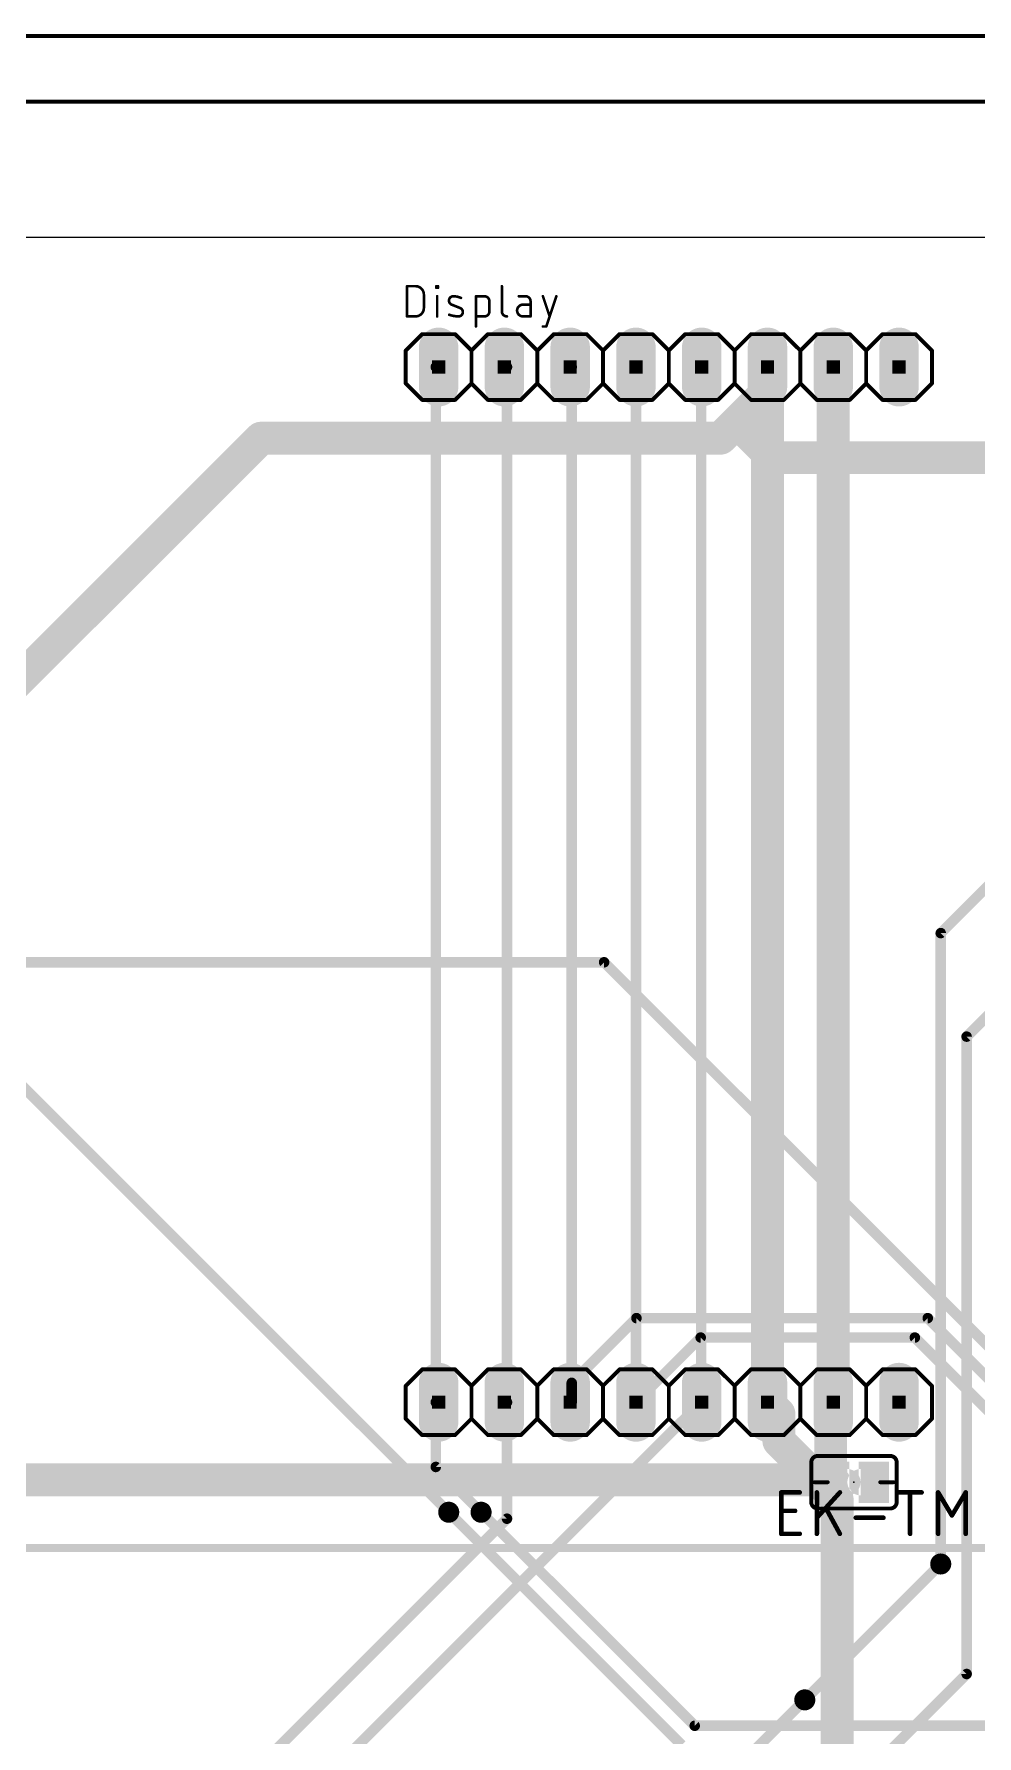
# Model space of a CAD drawing. Extents: x -12 to 133, y -27 to 98.
# Drawn here: x 25.5 to 61.9, y 32.1 to 97.9 of the extents above; entities that cross this region are included whole.
import ezdxf

# ---------------------------------------------------------------- set-up
doc = ezdxf.new("R2010")
doc.units = 0
for name, color, linetype in [('1', 12, 'CONTINUOUS'), ('16', 132, 'CONTINUOUS'), ('17', 110, 'CONTINUOUS'), ('18', 110, 'CONTINUOUS'), ('20', 31, 'CONTINUOUS'), ('21', 253, 'CONTINUOUS'), ('22', 253, 'CONTINUOUS'), ('23', 53, 'CONTINUOUS'), ('24', 53, 'CONTINUOUS'), ('25', 253, 'CONTINUOUS'), ('27', 253, 'CONTINUOUS'), ('51', 253, 'CONTINUOUS'), ('52', 253, 'CONTINUOUS')]:
    doc.layers.add(name, color=color, linetype=linetype)

# ---------------------------------------------------------------- blocks, each defined once
blk = doc.blocks.new('RECT')
blk.add_solid([(-0.5, -0.5), (0.5, -0.5), (-0.5, 0.5), (0.5, 0.5)])
blk = doc.blocks.new('LONGP100')
at = {"const_width": 1}
blk.add_lwpolyline([(-0.5, 0), (0.5, 0)], dxfattribs=at)
at = {"const_width": 0.5}
for points in [[(-0.5, 0.25, 1), (-0.5, -0.25)], [(0.5, -0.25, 1), (0.5, 0.25)]]:
    blk.add_lwpolyline(points, format="xyb", dxfattribs=at)
blk = doc.blocks.new('ROUNDV')
at = {"const_width": 0.5}
blk.add_lwpolyline([(0, -0.25, 1), (0, 0.25, 1), (0, -0.25)], format="xyb", dxfattribs=at)

msp = doc.modelspace()

# ---------------------------------------------------------------- linework, layer by layer
at = {"layer": '1'}
for points, const_width in [([(130.81, 97.79), (-11.43, 97.79)], 0.1524), ([(53.81, 85), (53.81, 45)], 1.27), ([(56.35, 45), (56.35, 85)], 1.27), ([(41, 85), (41, 45)], 0.4064), ([(41, 85), (41.11, 85)], 0.4064), ([(43.75, 85), (43.65, 85)], 0.4064), ([(43.75, 45), (43.75, 85)], 0.4064), ([(46.25, 85), (46.19, 85)], 0.4064), ([(46.25, 85), (46.25, 45)], 0.4064), ([(48.73, 85), (48.73, 45)], 0.4064), ([(51.25, 84.98), (51.27, 85)], 0.4064), ([(51.25, 45), (51.25, 84.98)], 0.4064), ([(60.5, 63.127), (81.955, 84.582)], 0.4064), ([(61.5, 59.127), (86.955, 84.582)], 0.4064), ([(60.5, 38.75), (60.5, 63.127)], 0.4064), ([(21.75, 60.5), (41.5, 40.75)], 0.4064), ([(61.5, 34.5), (61.5, 59.127)], 0.4064), ([(53.81, 45), (54.25, 44.56)], 1.27), ([(34.5, 28.25), (51.25, 45)], 0.4064), ([(41, 45), (41, 42.5)], 0.4064), ([(41, 45), (41.11, 45)], 0.4064), ([(43.75, 45), (43.65, 45)], 0.4064), ([(43.75, 40.5), (43.75, 45)], 0.4064), ([(46.25, 45), (46.19, 45)], 0.4064), ([(51.25, 45), (51.27, 45)], 0.4064), ([(54.25, 44.56), (54.25, 43.5)], 1.27), ([(56.5, 41.25), (54.25, 43.5)], 1.27), ([(41, 42.5), (42.75, 40.75)], 0.4064), ([(56.5, 6.21), (56.5, 41.25)], 1.27), ([(32.25, 29), (43.75, 40.5)], 0.4064), ([(58.585, 31.585), (61.5, 34.5)], 0.4064), ([(37, 15.25), (55.25, 33.5)], 0.4064)]:
    msp.add_lwpolyline(points, dxfattribs=dict(at, const_width=const_width))
for points, const_width in [([(54.1275, 85, 1), (53.4925, 85)], 0.635), ([(56.6675, 85, 1), (56.0325, 85)], 0.635), ([(41.1016, 85, 1), (40.8984, 85)], 0.2032), ([(41, 85.1016, 1), (41, 84.8984)], 0.2032), ([(41.11, 84.8984, 1), (41.11, 85.1016)], 0.2032), ([(43.65, 85.1016, 1), (43.65, 84.8984)], 0.2032), ([(43.8516, 85, 1), (43.6484, 85)], 0.2032), ([(43.75, 84.8984, 1), (43.75, 85.1016)], 0.2032), ([(46.19, 85.1016, 1), (46.19, 84.8984)], 0.2032), ([(46.3516, 85, 1), (46.1484, 85)], 0.2032), ([(46.25, 84.8984, 1), (46.25, 85.1016)], 0.2032), ([(48.8316, 85, 1), (48.6284, 85)], 0.2032), ([(51.3516, 84.98, 1), (51.1484, 84.98)], 0.2032), ([(51.1782, 85.0518, 1), (51.3218, 84.9082)], 0.2032), ([(51.3418, 84.9282, 1), (51.1982, 85.0718)], 0.2032), ([(60.6016, 63.127, 1), (60.3984, 63.127)], 0.2032), ([(60.4282, 63.1988, 1), (60.5718, 63.0552)], 0.2032), ([(61.6016, 59.127, 1), (61.3984, 59.127)], 0.2032), ([(61.4282, 59.1988, 1), (61.5718, 59.0552)], 0.2032), ([(54.0345, 45.2245, 1), (53.5855, 44.7755)], 0.635), ([(41.1016, 45, 1), (40.8984, 45)], 0.2032), ([(41, 45.1016, 1), (41, 44.8984)], 0.2032), ([(40.8984, 45, 1), (41.1016, 45)], 0.2032), ([(41.11, 44.8984, 1), (41.11, 45.1016)], 0.2032), ([(43.65, 45.1016, 1), (43.65, 44.8984)], 0.2032), ([(43.8516, 45, 1), (43.6484, 45)], 0.2032), ([(43.6484, 45, 1), (43.8516, 45)], 0.2032), ([(43.75, 44.8984, 1), (43.75, 45.1016)], 0.2032), ([(46.19, 45.1016, 1), (46.19, 44.8984)], 0.2032), ([(46.1484, 45, 1), (46.3516, 45)], 0.2032), ([(46.25, 44.8984, 1), (46.25, 45.1016)], 0.2032), ([(48.6284, 45, 1), (48.8316, 45)], 0.2032), ([(51.25, 45.1016, 1), (51.25, 44.8984)], 0.2032), ([(51.1484, 45, 1), (51.3516, 45)], 0.2032), ([(51.3218, 44.9282, 1), (51.1782, 45.0718)], 0.2032), ([(51.27, 44.8984, 1), (51.27, 45.1016)], 0.2032), ([(53.4925, 45, 1), (54.1275, 45)], 0.635), ([(54.5675, 44.56, 1), (53.9325, 44.56)], 0.635), ([(54.0255, 44.3355, 1), (54.4745, 44.7845)], 0.635), ([(56.0325, 45, 1), (56.6675, 45)], 0.635), ([(54.4745, 43.7245, 1), (54.0255, 43.2755)], 0.635), ([(53.9325, 43.5, 1), (54.5675, 43.5)], 0.635), ([(40.8984, 42.5, 1), (41.1016, 42.5)], 0.2032), ([(41.0718, 42.5718, 1), (40.9282, 42.4282)], 0.2032), ([(56.8175, 41.25, 1), (56.1825, 41.25)], 0.635), ([(56.2755, 41.0255, 1), (56.7245, 41.4745)], 0.635), ([(41.4282, 40.6782, 1), (41.5718, 40.8218)], 0.2032), ([(42.6782, 40.6782, 1), (42.8218, 40.8218)], 0.2032), ([(43.6484, 40.5, 1), (43.8516, 40.5)], 0.2032), ([(43.8218, 40.4282, 1), (43.6782, 40.5718)], 0.2032), ([(60.3984, 38.75, 1), (60.6016, 38.75)], 0.2032), ([(61.3984, 34.5, 1), (61.6016, 34.5)], 0.2032), ([(61.5718, 34.4282, 1), (61.4282, 34.5718)], 0.2032), ([(55.3218, 33.4282, 1), (55.1782, 33.5718)], 0.2032)]:
    msp.add_lwpolyline(points, format="xyb", dxfattribs=dict(at, const_width=const_width))
at = {"layer": '16'}
for points, const_width in [([(-8.89, 95.25), (133.35, 95.25)], 0.1524), ([(53.75, 85), (53.75, 84)], 1.27), ([(53.75, 85), (53.81, 85)], 1.27), ([(53.75, 84), (52.625, 82.875)], 1.27), ([(34.25, 82.25), (18.125, 66.125)], 1.27), ([(52, 82.25), (34.25, 82.25)], 1.27), ([(52.625, 82.875), (52, 82.25)], 1.27), ([(52.625, 82.875), (54, 81.5)], 1.27), ([(54, 81.5), (88.75, 81.5)], 1.27), ([(11.6318, 62), (47.5, 62)], 0.4064), ([(47.5, 62), (62.5, 47)], 0.4064), ([(46.25, 45.75), (48.75, 48.25)], 0.4064), ([(48.75, 48.25), (60, 48.25)], 0.4064), ([(60, 48.25), (62.5, 45.75)], 0.4064), ([(48.73, 45), (51.23, 47.5)], 0.4064), ([(51.23, 47.5), (59.5, 47.5)], 0.4064), ([(69.75, 37.25), (59.5, 47.5)], 0.4064), ([(46.25, 45), (46.25, 45.75)], 0.4064), ([(56.25, 45), (56.25, 42)], 1.27), ([(56.25, 45), (56.35, 45)], 1.27), ([(46.25, 45), (46.19, 45)], 0.4064), ([(23.42, 42), (56.25, 42)], 1.27), ([(56.25, 42), (56.388, 41.91)], 1.27), ([(41.5, 40.75), (50.5, 31.75)], 0.4064), ([(42.75, 40.75), (51, 32.5)], 0.4064), ([(55.25, 33.5), (60.5, 38.75)], 0.4064), ([(51, 32.5), (67, 32.5)], 0.4064)]:
    msp.add_lwpolyline(points, dxfattribs=dict(at, const_width=const_width))
for points, const_width in [([(54.0675, 85, 1), (53.4325, 85)], 0.635), ([(53.75, 85.3175, 1), (53.75, 84.6825)], 0.635), ([(53.81, 84.6825, 1), (53.81, 85.3175)], 0.635), ([(53.4325, 84, 1), (54.0675, 84)], 0.635), ([(53.9745, 83.7755, 1), (53.5255, 84.2245)], 0.635), ([(34.25, 82.5675, 1), (34.25, 81.9325)], 0.635), ([(34.4745, 82.0255, 1), (34.0255, 82.4745)], 0.635), ([(52, 81.9325, 1), (52, 82.5675)], 0.635), ([(52.8495, 83.0995, 1), (52.4005, 82.6505)], 0.635), ([(52.4005, 83.0995, 1), (52.8495, 82.6505)], 0.635), ([(52.8495, 82.6505, 1), (52.4005, 83.0995)], 0.635), ([(51.7755, 82.4745, 1), (52.2245, 82.0255)], 0.635), ([(54, 81.8175, 1), (54, 81.1825)], 0.635), ([(53.7755, 81.2755, 1), (54.2245, 81.7245)], 0.635), ([(47.5718, 62.0718, 1), (47.4282, 61.9282)], 0.2032), ([(47.5, 61.8984, 1), (47.5, 62.1016)], 0.2032), ([(48.75, 48.3516, 1), (48.75, 48.1484)], 0.2032), ([(48.8218, 48.1782, 1), (48.6782, 48.3218)], 0.2032), ([(60.0718, 48.3218, 1), (59.9282, 48.1782)], 0.2032), ([(60, 48.1484, 1), (60, 48.3516)], 0.2032), ([(51.23, 47.6016, 1), (51.23, 47.3984)], 0.2032), ([(51.3018, 47.4282, 1), (51.1582, 47.5718)], 0.2032), ([(59.5718, 47.5718, 1), (59.4282, 47.4282)], 0.2032), ([(59.5, 47.3984, 1), (59.5, 47.6016)], 0.2032), ([(46.3516, 45.75, 1), (46.1484, 45.75)], 0.2032), ([(46.1782, 45.8218, 1), (46.3218, 45.6782)], 0.2032), ([(56.5675, 45, 1), (55.9325, 45)], 0.635), ([(56.25, 45.3175, 1), (56.25, 44.6825)], 0.635), ([(56.35, 44.6825, 1), (56.35, 45.3175)], 0.635), ([(46.19, 45.1016, 1), (46.19, 44.8984)], 0.2032), ([(46.1484, 45, 1), (46.3516, 45)], 0.2032), ([(46.25, 44.8984, 1), (46.25, 45.1016)], 0.2032), ([(48.6582, 45.0718, 1), (48.8018, 44.9282)], 0.2032), ([(55.9325, 42, 1), (56.5675, 42)], 0.635), ([(56.4234, 42.2659, 1), (56.0766, 41.7341)], 0.635), ([(56.2146, 41.6441, 1), (56.5614, 42.1759)], 0.635), ([(56.25, 41.6825, 1), (56.25, 42.3175)], 0.635), ([(41.5718, 40.8218, 1), (41.4282, 40.6782)], 0.2032), ([(42.8218, 40.8218, 1), (42.6782, 40.6782)], 0.2032), ([(60.5718, 38.6782, 1), (60.4282, 38.8218)], 0.2032), ([(55.1782, 33.5718, 1), (55.3218, 33.4282)], 0.2032), ([(51, 32.6016, 1), (51, 32.3984)], 0.2032), ([(50.9282, 32.4282, 1), (51.0718, 32.5718)], 0.2032)]:
    msp.add_lwpolyline(points, format="xyb", dxfattribs=dict(at, const_width=const_width))
at = {"layer": '20'}
msp.add_line((93.65, 90), (6.35, 90), dxfattribs=at)
at = {"layer": '21', "const_width": 0.1524}
for points in [[(40.475, 86.27), (39.84, 85.635)], [(40.475, 86.27), (41.745, 86.27)], [(41.745, 86.27), (42.38, 85.635)], [(42.38, 85.635), (43.015, 86.27)], [(43.015, 86.27), (44.285, 86.27)], [(44.285, 86.27), (44.92, 85.635)], [(44.92, 85.635), (45.555, 86.27)], [(45.555, 86.27), (46.825, 86.27)], [(46.825, 86.27), (47.46, 85.635)], [(48.095, 86.27), (47.46, 85.635)], [(48.095, 86.27), (49.365, 86.27)], [(49.365, 86.27), (50, 85.635)], [(50, 85.635), (50.635, 86.27)], [(50.635, 86.27), (51.905, 86.27)], [(51.905, 86.27), (52.54, 85.635)], [(52.54, 85.635), (53.175, 86.27)], [(53.175, 86.27), (54.445, 86.27)], [(54.445, 86.27), (55.08, 85.635)], [(55.715, 86.27), (55.08, 85.635)], [(55.715, 86.27), (56.985, 86.27)], [(56.985, 86.27), (57.62, 85.635)], [(58.255, 86.27), (57.62, 85.635)], [(58.255, 86.27), (59.525, 86.27)], [(59.525, 86.27), (60.16, 85.635)], [(39.84, 85.635), (39.84, 84.365)], [(42.38, 85.635), (42.38, 84.365)], [(44.92, 85.635), (44.92, 84.365)], [(47.46, 85.635), (47.46, 84.365)], [(50, 85.635), (50, 84.365)], [(52.54, 85.635), (52.54, 84.365)], [(55.08, 85.635), (55.08, 84.365)], [(57.62, 85.635), (57.62, 84.365)], [(60.16, 85.635), (60.16, 84.365)], [(39.84, 84.365), (40.475, 83.73)], [(42.38, 84.365), (41.745, 83.73)], [(43.015, 83.73), (42.38, 84.365)], [(44.92, 84.365), (44.285, 83.73)], [(45.555, 83.73), (44.92, 84.365)], [(47.46, 84.365), (46.825, 83.73)], [(47.46, 84.365), (48.095, 83.73)], [(50, 84.365), (49.365, 83.73)], [(50.635, 83.73), (50, 84.365)], [(52.54, 84.365), (51.905, 83.73)], [(53.175, 83.73), (52.54, 84.365)], [(55.08, 84.365), (54.445, 83.73)], [(55.08, 84.365), (55.715, 83.73)], [(57.62, 84.365), (56.985, 83.73)], [(57.62, 84.365), (58.255, 83.73)], [(60.16, 84.365), (59.525, 83.73)], [(41.745, 83.73), (40.475, 83.73)], [(44.285, 83.73), (43.015, 83.73)], [(46.825, 83.73), (45.555, 83.73)], [(49.365, 83.73), (48.095, 83.73)], [(51.905, 83.73), (50.635, 83.73)], [(54.445, 83.73), (53.175, 83.73)], [(56.985, 83.73), (55.715, 83.73)], [(59.525, 83.73), (58.255, 83.73)], [(40.475, 46.27), (39.84, 45.635)], [(40.475, 46.27), (41.745, 46.27)], [(41.745, 46.27), (42.38, 45.635)], [(42.38, 45.635), (43.015, 46.27)], [(43.015, 46.27), (44.285, 46.27)], [(44.285, 46.27), (44.92, 45.635)], [(44.92, 45.635), (45.555, 46.27)], [(45.555, 46.27), (46.825, 46.27)], [(46.825, 46.27), (47.46, 45.635)], [(48.095, 46.27), (47.46, 45.635)], [(48.095, 46.27), (49.365, 46.27)], [(49.365, 46.27), (50, 45.635)], [(50, 45.635), (50.635, 46.27)], [(50.635, 46.27), (51.905, 46.27)], [(51.905, 46.27), (52.54, 45.635)], [(52.54, 45.635), (53.175, 46.27)], [(53.175, 46.27), (54.445, 46.27)], [(54.445, 46.27), (55.08, 45.635)], [(55.715, 46.27), (55.08, 45.635)], [(55.715, 46.27), (56.985, 46.27)], [(56.985, 46.27), (57.62, 45.635)], [(58.255, 46.27), (57.62, 45.635)], [(58.255, 46.27), (59.525, 46.27)], [(59.525, 46.27), (60.16, 45.635)], [(39.84, 45.635), (39.84, 44.365)], [(42.38, 45.635), (42.38, 44.365)], [(44.92, 45.635), (44.92, 44.365)], [(47.46, 45.635), (47.46, 44.365)], [(50, 45.635), (50, 44.365)], [(52.54, 45.635), (52.54, 44.365)], [(55.08, 45.635), (55.08, 44.365)], [(57.62, 45.635), (57.62, 44.365)], [(60.16, 45.635), (60.16, 44.365)], [(39.84, 44.365), (40.475, 43.73)], [(42.38, 44.365), (41.745, 43.73)], [(43.015, 43.73), (42.38, 44.365)], [(44.92, 44.365), (44.285, 43.73)], [(45.555, 43.73), (44.92, 44.365)], [(47.46, 44.365), (46.825, 43.73)], [(47.46, 44.365), (48.095, 43.73)], [(50, 44.365), (49.365, 43.73)], [(50.635, 43.73), (50, 44.365)], [(52.54, 44.365), (51.905, 43.73)], [(53.175, 43.73), (52.54, 44.365)], [(55.08, 44.365), (54.445, 43.73)], [(55.08, 44.365), (55.715, 43.73)], [(57.62, 44.365), (56.985, 43.73)], [(57.62, 44.365), (58.255, 43.73)], [(60.16, 44.365), (59.525, 43.73)], [(41.745, 43.73), (40.475, 43.73)], [(44.285, 43.73), (43.015, 43.73)], [(46.825, 43.73), (45.555, 43.73)], [(49.365, 43.73), (48.095, 43.73)], [(51.905, 43.73), (50.635, 43.73)], [(54.445, 43.73), (53.175, 43.73)], [(56.985, 43.73), (55.715, 43.73)], [(59.525, 43.73), (58.255, 43.73)]]:
    msp.add_lwpolyline(points, dxfattribs=at)
at = {"layer": '21', "const_width": 0.0762}
for points in [[(40.475, 86.3081, 1), (40.475, 86.2319)], [(40.5019, 86.2431, 1), (40.4481, 86.2969)], [(41.7719, 86.2969, 1), (41.7181, 86.2431)], [(41.745, 86.2319, 1), (41.745, 86.3081)], [(43.015, 86.3081, 1), (43.015, 86.2319)], [(43.0419, 86.2431, 1), (42.9881, 86.2969)], [(44.3119, 86.2969, 1), (44.2581, 86.2431)], [(44.285, 86.2319, 1), (44.285, 86.3081)], [(45.555, 86.3081, 1), (45.555, 86.2319)], [(45.5819, 86.2431, 1), (45.5281, 86.2969)], [(46.8519, 86.2969, 1), (46.7981, 86.2431)], [(46.825, 86.2319, 1), (46.825, 86.3081)], [(48.095, 86.3081, 1), (48.095, 86.2319)], [(48.1219, 86.2431, 1), (48.0681, 86.2969)], [(49.3919, 86.2969, 1), (49.3381, 86.2431)], [(49.365, 86.2319, 1), (49.365, 86.3081)], [(50.635, 86.3081, 1), (50.635, 86.2319)], [(50.6619, 86.2431, 1), (50.6081, 86.2969)], [(51.9319, 86.2969, 1), (51.8781, 86.2431)], [(51.905, 86.2319, 1), (51.905, 86.3081)], [(53.175, 86.3081, 1), (53.175, 86.2319)], [(53.2019, 86.2431, 1), (53.1481, 86.2969)], [(54.4719, 86.2969, 1), (54.4181, 86.2431)], [(54.445, 86.2319, 1), (54.445, 86.3081)], [(55.715, 86.3081, 1), (55.715, 86.2319)], [(55.7419, 86.2431, 1), (55.6881, 86.2969)], [(57.0119, 86.2969, 1), (56.9581, 86.2431)], [(56.985, 86.2319, 1), (56.985, 86.3081)], [(58.255, 86.3081, 1), (58.255, 86.2319)], [(58.2819, 86.2431, 1), (58.2281, 86.2969)], [(59.5519, 86.2969, 1), (59.4981, 86.2431)], [(59.525, 86.2319, 1), (59.525, 86.3081)], [(39.8781, 85.635, 1), (39.8019, 85.635)], [(39.8131, 85.6619, 1), (39.8669, 85.6081)], [(42.4181, 85.635, 1), (42.3419, 85.635)], [(42.3531, 85.6619, 1), (42.4069, 85.6081)], [(42.3531, 85.6081, 1), (42.4069, 85.6619)], [(44.9581, 85.635, 1), (44.8819, 85.635)], [(44.8931, 85.6619, 1), (44.9469, 85.6081)], [(44.8931, 85.6081, 1), (44.9469, 85.6619)], [(47.4981, 85.635, 1), (47.4219, 85.635)], [(47.4331, 85.6619, 1), (47.4869, 85.6081)], [(47.4331, 85.6081, 1), (47.4869, 85.6619)], [(50.0381, 85.635, 1), (49.9619, 85.635)], [(49.9731, 85.6619, 1), (50.0269, 85.6081)], [(49.9731, 85.6081, 1), (50.0269, 85.6619)], [(52.5781, 85.635, 1), (52.5019, 85.635)], [(52.5131, 85.6619, 1), (52.5669, 85.6081)], [(52.5131, 85.6081, 1), (52.5669, 85.6619)], [(55.1181, 85.635, 1), (55.0419, 85.635)], [(55.0531, 85.6619, 1), (55.1069, 85.6081)], [(55.0531, 85.6081, 1), (55.1069, 85.6619)], [(57.6581, 85.635, 1), (57.5819, 85.635)], [(57.5931, 85.6619, 1), (57.6469, 85.6081)], [(57.5931, 85.6081, 1), (57.6469, 85.6619)], [(60.1981, 85.635, 1), (60.1219, 85.635)], [(60.1331, 85.6081, 1), (60.1869, 85.6619)], [(39.8019, 84.365, 1), (39.8781, 84.365)], [(39.8669, 84.3919, 1), (39.8131, 84.3381)], [(42.3419, 84.365, 1), (42.4181, 84.365)], [(42.4069, 84.3919, 1), (42.3531, 84.3381)], [(42.4069, 84.3381, 1), (42.3531, 84.3919)], [(44.8819, 84.365, 1), (44.9581, 84.365)], [(44.9469, 84.3919, 1), (44.8931, 84.3381)], [(44.9469, 84.3381, 1), (44.8931, 84.3919)], [(47.4219, 84.365, 1), (47.4981, 84.365)], [(47.4869, 84.3919, 1), (47.4331, 84.3381)], [(47.4869, 84.3381, 1), (47.4331, 84.3919)], [(49.9619, 84.365, 1), (50.0381, 84.365)], [(50.0269, 84.3919, 1), (49.9731, 84.3381)], [(50.0269, 84.3381, 1), (49.9731, 84.3919)], [(52.5019, 84.365, 1), (52.5781, 84.365)], [(52.5669, 84.3919, 1), (52.5131, 84.3381)], [(52.5669, 84.3381, 1), (52.5131, 84.3919)], [(55.0419, 84.365, 1), (55.1181, 84.365)], [(55.1069, 84.3919, 1), (55.0531, 84.3381)], [(55.1069, 84.3381, 1), (55.0531, 84.3919)], [(57.5819, 84.365, 1), (57.6581, 84.365)], [(57.6469, 84.3919, 1), (57.5931, 84.3381)], [(57.6469, 84.3381, 1), (57.5931, 84.3919)], [(60.1219, 84.365, 1), (60.1981, 84.365)], [(60.1869, 84.3381, 1), (60.1331, 84.3919)], [(40.475, 83.7681, 1), (40.475, 83.6919)], [(40.4481, 83.7031, 1), (40.5019, 83.7569)], [(41.7181, 83.7569, 1), (41.7719, 83.7031)], [(41.745, 83.6919, 1), (41.745, 83.7681)], [(43.015, 83.7681, 1), (43.015, 83.6919)], [(42.9881, 83.7031, 1), (43.0419, 83.7569)], [(44.2581, 83.7569, 1), (44.3119, 83.7031)], [(44.285, 83.6919, 1), (44.285, 83.7681)], [(45.555, 83.7681, 1), (45.555, 83.6919)], [(45.5281, 83.7031, 1), (45.5819, 83.7569)], [(46.7981, 83.7569, 1), (46.8519, 83.7031)], [(46.825, 83.6919, 1), (46.825, 83.7681)], [(48.095, 83.7681, 1), (48.095, 83.6919)], [(48.0681, 83.7031, 1), (48.1219, 83.7569)], [(49.3381, 83.7569, 1), (49.3919, 83.7031)], [(49.365, 83.6919, 1), (49.365, 83.7681)], [(50.635, 83.7681, 1), (50.635, 83.6919)], [(50.6081, 83.7031, 1), (50.6619, 83.7569)], [(51.8781, 83.7569, 1), (51.9319, 83.7031)], [(51.905, 83.6919, 1), (51.905, 83.7681)], [(53.175, 83.7681, 1), (53.175, 83.6919)], [(53.1481, 83.7031, 1), (53.2019, 83.7569)], [(54.4181, 83.7569, 1), (54.4719, 83.7031)], [(54.445, 83.6919, 1), (54.445, 83.7681)], [(55.715, 83.7681, 1), (55.715, 83.6919)], [(55.6881, 83.7031, 1), (55.7419, 83.7569)], [(56.9581, 83.7569, 1), (57.0119, 83.7031)], [(56.985, 83.6919, 1), (56.985, 83.7681)], [(58.255, 83.7681, 1), (58.255, 83.6919)], [(58.2281, 83.7031, 1), (58.2819, 83.7569)], [(59.4981, 83.7569, 1), (59.5519, 83.7031)], [(59.525, 83.6919, 1), (59.525, 83.7681)], [(40.475, 46.3081, 1), (40.475, 46.2319)], [(40.5019, 46.2431, 1), (40.4481, 46.2969)], [(41.7719, 46.2969, 1), (41.7181, 46.2431)], [(41.745, 46.2319, 1), (41.745, 46.3081)], [(43.015, 46.3081, 1), (43.015, 46.2319)], [(43.0419, 46.2431, 1), (42.9881, 46.2969)], [(44.3119, 46.2969, 1), (44.2581, 46.2431)], [(44.285, 46.2319, 1), (44.285, 46.3081)], [(45.555, 46.3081, 1), (45.555, 46.2319)], [(45.5819, 46.2431, 1), (45.5281, 46.2969)], [(46.8519, 46.2969, 1), (46.7981, 46.2431)], [(46.825, 46.2319, 1), (46.825, 46.3081)], [(48.095, 46.3081, 1), (48.095, 46.2319)], [(48.1219, 46.2431, 1), (48.0681, 46.2969)], [(49.3919, 46.2969, 1), (49.3381, 46.2431)], [(49.365, 46.2319, 1), (49.365, 46.3081)], [(50.635, 46.3081, 1), (50.635, 46.2319)], [(50.6619, 46.2431, 1), (50.6081, 46.2969)], [(51.9319, 46.2969, 1), (51.8781, 46.2431)], [(51.905, 46.2319, 1), (51.905, 46.3081)], [(53.175, 46.3081, 1), (53.175, 46.2319)], [(53.2019, 46.2431, 1), (53.1481, 46.2969)], [(54.4719, 46.2969, 1), (54.4181, 46.2431)], [(54.445, 46.2319, 1), (54.445, 46.3081)], [(55.715, 46.3081, 1), (55.715, 46.2319)], [(55.7419, 46.2431, 1), (55.6881, 46.2969)], [(57.0119, 46.2969, 1), (56.9581, 46.2431)], [(56.985, 46.2319, 1), (56.985, 46.3081)], [(58.255, 46.3081, 1), (58.255, 46.2319)], [(58.2819, 46.2431, 1), (58.2281, 46.2969)], [(59.5519, 46.2969, 1), (59.4981, 46.2431)], [(59.525, 46.2319, 1), (59.525, 46.3081)], [(39.8781, 45.635, 1), (39.8019, 45.635)], [(39.8131, 45.6619, 1), (39.8669, 45.6081)], [(42.4181, 45.635, 1), (42.3419, 45.635)], [(42.3531, 45.6619, 1), (42.4069, 45.6081)], [(42.3531, 45.6081, 1), (42.4069, 45.6619)], [(44.9581, 45.635, 1), (44.8819, 45.635)], [(44.8931, 45.6619, 1), (44.9469, 45.6081)], [(44.8931, 45.6081, 1), (44.9469, 45.6619)], [(47.4981, 45.635, 1), (47.4219, 45.635)], [(47.4331, 45.6619, 1), (47.4869, 45.6081)], [(47.4331, 45.6081, 1), (47.4869, 45.6619)], [(50.0381, 45.635, 1), (49.9619, 45.635)], [(49.9731, 45.6619, 1), (50.0269, 45.6081)], [(49.9731, 45.6081, 1), (50.0269, 45.6619)], [(52.5781, 45.635, 1), (52.5019, 45.635)], [(52.5131, 45.6619, 1), (52.5669, 45.6081)], [(52.5131, 45.6081, 1), (52.5669, 45.6619)], [(55.1181, 45.635, 1), (55.0419, 45.635)], [(55.0531, 45.6619, 1), (55.1069, 45.6081)], [(55.0531, 45.6081, 1), (55.1069, 45.6619)], [(57.6581, 45.635, 1), (57.5819, 45.635)], [(57.5931, 45.6619, 1), (57.6469, 45.6081)], [(57.5931, 45.6081, 1), (57.6469, 45.6619)], [(60.1981, 45.635, 1), (60.1219, 45.635)], [(60.1331, 45.6081, 1), (60.1869, 45.6619)], [(39.8019, 44.365, 1), (39.8781, 44.365)], [(39.8669, 44.3919, 1), (39.8131, 44.3381)], [(42.3419, 44.365, 1), (42.4181, 44.365)], [(42.4069, 44.3919, 1), (42.3531, 44.3381)], [(42.4069, 44.3381, 1), (42.3531, 44.3919)], [(44.8819, 44.365, 1), (44.9581, 44.365)], [(44.9469, 44.3919, 1), (44.8931, 44.3381)], [(44.9469, 44.3381, 1), (44.8931, 44.3919)], [(47.4219, 44.365, 1), (47.4981, 44.365)], [(47.4869, 44.3919, 1), (47.4331, 44.3381)], [(47.4869, 44.3381, 1), (47.4331, 44.3919)], [(49.9619, 44.365, 1), (50.0381, 44.365)], [(50.0269, 44.3919, 1), (49.9731, 44.3381)], [(50.0269, 44.3381, 1), (49.9731, 44.3919)], [(52.5019, 44.365, 1), (52.5781, 44.365)], [(52.5669, 44.3919, 1), (52.5131, 44.3381)], [(52.5669, 44.3381, 1), (52.5131, 44.3919)], [(55.0419, 44.365, 1), (55.1181, 44.365)], [(55.1069, 44.3919, 1), (55.0531, 44.3381)], [(55.1069, 44.3381, 1), (55.0531, 44.3919)], [(57.5819, 44.365, 1), (57.6581, 44.365)], [(57.6469, 44.3919, 1), (57.5931, 44.3381)], [(57.6469, 44.3381, 1), (57.5931, 44.3919)], [(60.1219, 44.365, 1), (60.1981, 44.365)], [(60.1869, 44.3381, 1), (60.1331, 44.3919)], [(40.475, 43.7681, 1), (40.475, 43.6919)], [(40.4481, 43.7031, 1), (40.5019, 43.7569)], [(41.7181, 43.7569, 1), (41.7719, 43.7031)], [(41.745, 43.6919, 1), (41.745, 43.7681)], [(43.015, 43.7681, 1), (43.015, 43.6919)], [(42.9881, 43.7031, 1), (43.0419, 43.7569)], [(44.2581, 43.7569, 1), (44.3119, 43.7031)], [(44.285, 43.6919, 1), (44.285, 43.7681)], [(45.555, 43.7681, 1), (45.555, 43.6919)], [(45.5281, 43.7031, 1), (45.5819, 43.7569)], [(46.7981, 43.7569, 1), (46.8519, 43.7031)], [(46.825, 43.6919, 1), (46.825, 43.7681)], [(48.095, 43.7681, 1), (48.095, 43.6919)], [(48.0681, 43.7031, 1), (48.1219, 43.7569)], [(49.3381, 43.7569, 1), (49.3919, 43.7031)], [(49.365, 43.6919, 1), (49.365, 43.7681)], [(50.635, 43.7681, 1), (50.635, 43.6919)], [(50.6081, 43.7031, 1), (50.6619, 43.7569)], [(51.8781, 43.7569, 1), (51.9319, 43.7031)], [(51.905, 43.6919, 1), (51.905, 43.7681)], [(53.175, 43.7681, 1), (53.175, 43.6919)], [(53.1481, 43.7031, 1), (53.2019, 43.7569)], [(54.4181, 43.7569, 1), (54.4719, 43.7031)], [(54.445, 43.6919, 1), (54.445, 43.7681)], [(55.715, 43.7681, 1), (55.715, 43.6919)], [(55.6881, 43.7031, 1), (55.7419, 43.7569)], [(56.9581, 43.7569, 1), (57.0119, 43.7031)], [(56.985, 43.6919, 1), (56.985, 43.7681)], [(58.255, 43.7681, 1), (58.255, 43.6919)], [(58.2281, 43.7031, 1), (58.2819, 43.7569)], [(59.4981, 43.7569, 1), (59.5519, 43.7031)], [(59.525, 43.6919, 1), (59.525, 43.7681)]]:
    msp.add_lwpolyline(points, format="xyb", dxfattribs=at)
at = {"layer": '22'}
for points, const_width in [([(55.753, 42.926, 0.4142), (55.499, 42.672)], 0.1524), ([(55.5371, 42.672, 1), (55.4609, 42.672)], 0.0762), ([(55.753, 42.9641, 1), (55.753, 42.8879)], 0.0762), ([(55.753, 42.8879, 1), (55.753, 42.9641)], 0.0762), ([(58.801, 42.672, 0.4142), (58.547, 42.926)], 0.1524), ([(58.547, 42.9641, 1), (58.547, 42.8879)], 0.0762), ([(58.547, 42.8879, 1), (58.547, 42.9641)], 0.0762), ([(58.8391, 42.672, 1), (58.7629, 42.672)], 0.0762), ([(55.4609, 42.672, 1), (55.5371, 42.672)], 0.0762), ([(58.7629, 42.672, 1), (58.8391, 42.672)], 0.0762), ([(55.499, 41.148, 0.4142), (55.753, 40.894)], 0.1524), ([(55.5371, 41.148, 1), (55.4609, 41.148)], 0.0762), ([(55.4609, 41.148, 1), (55.5371, 41.148)], 0.0762), ([(55.753, 40.9321, 1), (55.753, 40.8559)], 0.0762), ([(55.753, 40.8559, 1), (55.753, 40.9321)], 0.0762), ([(58.547, 40.894, 0.4142), (58.801, 41.148)], 0.1524), ([(58.547, 40.9321, 1), (58.547, 40.8559)], 0.0762), ([(58.547, 40.8559, 1), (58.547, 40.9321)], 0.0762), ([(58.8391, 41.148, 1), (58.7629, 41.148)], 0.0762), ([(58.7629, 41.148, 1), (58.8391, 41.148)], 0.0762)]:
    msp.add_lwpolyline(points, format="xyb", dxfattribs=dict(at, const_width=const_width))
at = {"layer": '22', "const_width": 0.1524}
for points in [[(55.499, 42.672), (55.499, 41.148)], [(58.547, 42.926), (55.753, 42.926)], [(58.801, 42.672), (58.801, 41.148)], [(55.753, 40.894), (58.547, 40.894)]]:
    msp.add_lwpolyline(points, dxfattribs=at)
at = {"layer": '23'}
for p in [(50, 85), (50, 45)]:
    msp.add_point(p, dxfattribs=at)
at = {"layer": '24'}
msp.add_point((57.15, 41.91), dxfattribs=at)
at = {"layer": '25'}
for points, const_width in [([(54.3421, 39.9161), (54.3421, 41.5163)], 0.1778), ([(54.3421, 41.5163), (55.0533, 41.5163)], 0.1778), ([(55.7167, 39.9161), (55.7167, 41.5163)], 0.1778), ([(56.6057, 41.5163), (55.7167, 40.5384)], 0.1778), ([(58.8718, 41.5163), (59.7608, 41.5163)], 0.1778), ([(59.3163, 39.9161), (59.3163, 41.5163)], 0.1778), ([(60.3982, 39.9161), (60.3982, 41.5163)], 0.1778), ([(60.3982, 41.5163), (60.9316, 40.6273)], 0.1778), ([(60.9316, 40.6273), (61.465, 41.5163)], 0.1778), ([(61.465, 41.5163), (61.465, 39.9161)], 0.1778), ([(54.3421, 40.8051), (54.8755, 40.8051)], 0.1778), ([(56.6057, 39.9161), (56.0723, 40.894)], 0.1778), ([(57.2198, 40.5384), (58.2866, 40.5384)], 0.1778), ([(75.4, 39.37), (24.6, 39.37)], 0.3048), ([(55.0533, 39.9161), (54.3421, 39.9161)], 0.1778)]:
    msp.add_lwpolyline(points, dxfattribs=dict(at, const_width=const_width))
at = {"layer": '25', "const_width": 0.0889}
for points in [[(54.3865, 41.5163, 1), (54.2976, 41.5163)], [(54.3421, 41.5607, 1), (54.3421, 41.4719)], [(55.0533, 41.4719, 1), (55.0533, 41.5607)], [(55.7612, 41.5163, 1), (55.6723, 41.5163)], [(56.6386, 41.4864, 1), (56.5728, 41.5462)], [(58.8718, 41.5607, 1), (58.8718, 41.4719)], [(59.3608, 41.5163, 1), (59.2719, 41.5163)], [(59.7608, 41.4719, 1), (59.7608, 41.5607)], [(60.4363, 41.5392, 1), (60.36, 41.4934)], [(60.4426, 41.5163, 1), (60.3537, 41.5163)], [(61.5094, 41.5163, 1), (61.4205, 41.5163)], [(61.5031, 41.4934, 1), (61.4268, 41.5392)], [(54.3421, 40.8496, 1), (54.3421, 40.7607)], [(54.8755, 40.7607, 1), (54.8755, 40.8496)], [(56.1113, 40.9153, 1), (56.0333, 40.8727)], [(55.6838, 40.5683, 1), (55.7496, 40.5085)], [(57.2198, 40.5829, 1), (57.2198, 40.494)], [(58.2866, 40.494, 1), (58.2866, 40.5829)], [(60.8934, 40.6502, 1), (60.9697, 40.6044)], [(60.8934, 40.6044, 1), (60.9697, 40.6502)], [(54.2976, 39.9161, 1), (54.3865, 39.9161)], [(54.3421, 39.9605, 1), (54.3421, 39.8717)], [(55.0533, 39.8717, 1), (55.0533, 39.9605)], [(55.6723, 39.9161, 1), (55.7612, 39.9161)], [(56.5667, 39.8948, 1), (56.6447, 39.9374)], [(59.2719, 39.9161, 1), (59.3608, 39.9161)], [(60.3537, 39.9161, 1), (60.4426, 39.9161)], [(61.4205, 39.9161, 1), (61.5094, 39.9161)]]:
    msp.add_lwpolyline(points, format="xyb", dxfattribs=at)
at = {"layer": '27', "const_width": 0.1016}
for points in [[(39.8908, 86.9558), (39.8908, 88.1242)], [(39.8908, 88.1242), (40.2154, 88.1242)], [(41.0211, 88.0593), (41.0211, 88.1242)], [(41.0211, 88.1242), (41.086, 88.1242)], [(41.086, 88.1242), (41.086, 88.0593)], [(43.5521, 88.1242), (43.5521, 87.1505)], [(40.5399, 87.7996), (40.5399, 87.2804)], [(41.086, 88.0593), (41.0211, 88.0593)], [(41.0536, 86.9558), (41.0536, 87.7347)], [(42.5524, 86.5663), (42.5524, 87.7347)], [(42.5524, 87.7347), (42.8769, 87.7347)], [(43.0717, 87.54), (43.0717, 87.1505)], [(44.4654, 87.7347), (44.2057, 87.7347)], [(44.6601, 86.9558), (44.6601, 87.54)], [(45.1373, 87.7347), (45.3969, 86.9558)], [(45.2671, 86.5663), (45.6566, 87.7347)], [(40.2154, 86.9558), (39.8908, 86.9558)], [(41.9397, 87.2804), (41.6152, 87.4102)], [(42.8769, 86.9558), (42.5524, 86.9558)], [(44.6601, 87.4102), (44.368, 87.4102)], [(44.368, 86.9558), (44.6601, 86.9558)], [(45.1373, 86.5663), (45.2671, 86.5663)]]:
    msp.add_lwpolyline(points, dxfattribs=at)
at = {"layer": '27'}
for points, const_width in [([(39.9162, 88.1242, 1), (39.8654, 88.1242)], 0.0508), ([(39.8908, 88.1496, 1), (39.8908, 88.0988)], 0.0508), ([(40.5399, 87.7996, 0.4142), (40.2154, 88.1242)], 0.1016), ([(40.2154, 88.1496, 1), (40.2154, 88.0988)], 0.0508), ([(40.2154, 88.0988, 1), (40.2154, 88.1496)], 0.0508), ([(41.0465, 88.1242, 1), (40.9957, 88.1242)], 0.0508), ([(41.0211, 88.1496, 1), (41.0211, 88.0988)], 0.0508), ([(41.1114, 88.1242, 1), (41.0606, 88.1242)], 0.0508), ([(41.086, 88.0988, 1), (41.086, 88.1496)], 0.0508), ([(43.5775, 88.1242, 1), (43.5267, 88.1242)], 0.0508), ([(40.5653, 87.7996, 1), (40.5145, 87.7996)], 0.0508), ([(40.5145, 87.7996, 1), (40.5653, 87.7996)], 0.0508), ([(41.0211, 88.0847, 1), (41.0211, 88.0339)], 0.0508), ([(40.9957, 88.0593, 1), (41.0465, 88.0593)], 0.0508), ([(41.0789, 87.7347, 1), (41.0282, 87.7347)], 0.0508), ([(41.0606, 88.0593, 1), (41.1114, 88.0593)], 0.0508), ([(41.086, 88.0339, 1), (41.086, 88.0847)], 0.0508), ([(41.6801, 87.7347, 0.8318), (41.6152, 87.4102)], 0.1016), ([(41.6804, 87.7601, 1), (41.6797, 87.7093)], 0.0508), ([(41.9722, 87.6698, 0.1025), (41.6801, 87.7347)], 0.1016), ([(41.6797, 87.7093, 1), (41.6804, 87.7601)], 0.0508), ([(41.9618, 87.6467, 1), (41.9826, 87.693)], 0.0508), ([(42.5778, 87.7347, 1), (42.527, 87.7347)], 0.0508), ([(42.5524, 87.7601, 1), (42.5524, 87.7093)], 0.0508), ([(43.0717, 87.54, 0.4142), (42.8769, 87.7347)], 0.1016), ([(42.8769, 87.7601, 1), (42.8769, 87.7093)], 0.0508), ([(42.8769, 87.7093, 1), (42.8769, 87.7601)], 0.0508), ([(43.0971, 87.54, 1), (43.0463, 87.54)], 0.0508), ([(43.0463, 87.54, 1), (43.0971, 87.54)], 0.0508), ([(44.2057, 87.7601, 1), (44.2057, 87.7093)], 0.0508), ([(44.6601, 87.54, 0.4142), (44.4654, 87.7347)], 0.1016), ([(44.4654, 87.7601, 1), (44.4654, 87.7093)], 0.0508), ([(44.4654, 87.7093, 1), (44.4654, 87.7601)], 0.0508), ([(44.6855, 87.54, 1), (44.6347, 87.54)], 0.0508), ([(44.6347, 87.54, 1), (44.6855, 87.54)], 0.0508), ([(45.1614, 87.7428, 1), (45.1132, 87.7267)], 0.0508), ([(45.6807, 87.7267, 1), (45.6325, 87.7428)], 0.0508), ([(39.8908, 86.9812, 1), (39.8908, 86.9304)], 0.0508), ([(39.8654, 86.9558, 1), (39.9162, 86.9558)], 0.0508), ([(40.2154, 86.9558, 0.4142), (40.5399, 87.2804)], 0.1016), ([(40.2154, 86.9812, 1), (40.2154, 86.9304)], 0.0508), ([(40.2154, 86.9304, 1), (40.2154, 86.9812)], 0.0508), ([(40.5653, 87.2804, 1), (40.5145, 87.2804)], 0.0508), ([(40.5145, 87.2804, 1), (40.5653, 87.2804)], 0.0508), ([(41.0282, 86.9558, 1), (41.0789, 86.9558)], 0.0508), ([(41.5178, 87.0207, 0.083), (41.8748, 86.9558)], 0.1016), ([(41.5264, 87.0446, 1), (41.5092, 86.9968)], 0.0508), ([(41.6246, 87.4338, 1), (41.6057, 87.3866)], 0.0508), ([(41.6057, 87.3866, 1), (41.6246, 87.4338)], 0.0508), ([(41.8748, 86.9558, 0.8318), (41.9397, 87.2804)], 0.1016), ([(41.8752, 86.9812, 1), (41.8745, 86.9304)], 0.0508), ([(41.8745, 86.9304, 1), (41.8752, 86.9812)], 0.0508), ([(41.9492, 87.3039, 1), (41.9303, 87.2568)], 0.0508), ([(41.9303, 87.2568, 1), (41.9492, 87.3039)], 0.0508), ([(42.5524, 86.9812, 1), (42.5524, 86.9304)], 0.0508), ([(42.8769, 86.9558, 0.4142), (43.0717, 87.1505)], 0.1016), ([(42.8769, 86.9812, 1), (42.8769, 86.9304)], 0.0508), ([(42.8769, 86.9304, 1), (42.8769, 86.9812)], 0.0508), ([(43.0971, 87.1505, 1), (43.0463, 87.1505)], 0.0508), ([(43.0463, 87.1505, 1), (43.0971, 87.1505)], 0.0508), ([(43.5521, 87.1505, 0.4142), (43.7468, 86.9558)], 0.1016), ([(43.5775, 87.1505, 1), (43.5267, 87.1505)], 0.0508), ([(43.5267, 87.1505, 1), (43.5775, 87.1505)], 0.0508), ([(43.7468, 86.9304, 1), (43.7468, 86.9812)], 0.0508), ([(44.368, 87.4102, 1), (44.368, 86.9558)], 0.1016), ([(44.368, 87.4356, 1), (44.368, 87.3848)], 0.0508), ([(44.368, 86.9812, 1), (44.368, 86.9304)], 0.0508), ([(44.368, 87.3848, 1), (44.368, 87.4356)], 0.0508), ([(44.368, 86.9304, 1), (44.368, 86.9812)], 0.0508), ([(44.6347, 86.9558, 1), (44.6855, 86.9558)], 0.0508), ([(44.6601, 87.3848, 1), (44.6601, 87.4356)], 0.0508), ([(44.6601, 86.9304, 1), (44.6601, 86.9812)], 0.0508), ([(45.3728, 86.9478, 1), (45.421, 86.9638)], 0.0508), ([(42.527, 86.5663, 1), (42.5778, 86.5663)], 0.0508), ([(45.1373, 86.5917, 1), (45.1373, 86.5409)], 0.0508), ([(45.243, 86.5744, 1), (45.2912, 86.5583)], 0.0508), ([(45.2671, 86.5409, 1), (45.2671, 86.5917)], 0.0508)]:
    msp.add_lwpolyline(points, format="xyb", dxfattribs=dict(at, const_width=const_width))
at = {"layer": '52'}
for points, const_width in [([(56.896, 42.037, 1), (56.896, 41.783)], 1.27), ([(57.404, 41.783, 1), (57.404, 42.037)], 1.27), ([(55.626, 41.9481, 1), (55.626, 41.8719)], 0.0762), ([(56.134, 41.8719, 1), (56.134, 41.9481)], 0.0762), ([(58.166, 41.9481, 1), (58.166, 41.8719)], 0.0762), ([(58.674, 41.8719, 1), (58.674, 41.9481)], 0.0762)]:
    msp.add_lwpolyline(points, format="xyb", dxfattribs=dict(at, const_width=const_width))
at = {"layer": '52', "const_width": 0.1524}
for points in [[(56.134, 41.91), (55.626, 41.91)], [(58.166, 41.91), (58.674, 41.91)]]:
    msp.add_lwpolyline(points, dxfattribs=at)

# ---------------------------------------------------------------- block references
at = {"layer": '16', "xscale": 1.1684, "yscale": 1.6002}
for p in [(56.388, 41.91), (57.912, 41.91)]:
    msp.add_blockref('RECT', p, dxfattribs=at)
at = {"layer": '17', "xscale": 1.524, "yscale": 1.524, "rotation": 90}
for p in [(41.11, 85), (41.11, 85), (43.65, 85), (43.65, 85), (46.19, 85), (46.19, 85), (48.73, 85), (48.73, 85), (51.27, 85), (51.27, 85), (53.81, 85), (53.81, 85), (56.35, 85), (56.35, 85), (58.89, 85), (58.89, 85), (41.11, 45), (41.11, 45), (43.65, 45), (43.65, 45), (46.19, 45), (46.19, 45), (48.73, 45), (48.73, 45), (51.27, 45), (51.27, 45), (53.81, 45), (53.81, 45), (56.35, 45), (56.35, 45), (58.89, 45), (58.89, 45)]:
    msp.add_blockref('LONGP100', p, dxfattribs=at)
at = {"layer": '18', "xscale": 0.8128, "yscale": 0.8128}
for p in [(41.5, 40.75), (41.5, 40.75), (42.75, 40.75), (42.75, 40.75), (60.5, 38.75), (60.5, 38.75), (55.25, 33.5), (55.25, 33.5)]:
    msp.add_blockref('ROUNDV', p, dxfattribs=at)
at = {"layer": '51', "xscale": 0.508, "yscale": 0.508}
for p in [(41.11, 85), (43.65, 85), (46.19, 85), (48.73, 85), (51.27, 85), (53.81, 85), (56.35, 85), (58.89, 85), (41.11, 45), (43.65, 45), (46.19, 45), (48.73, 45), (51.27, 45), (53.81, 45), (56.35, 45), (58.89, 45)]:
    msp.add_blockref('RECT', p, dxfattribs=at)

doc.saveas('drawing.dxf')
